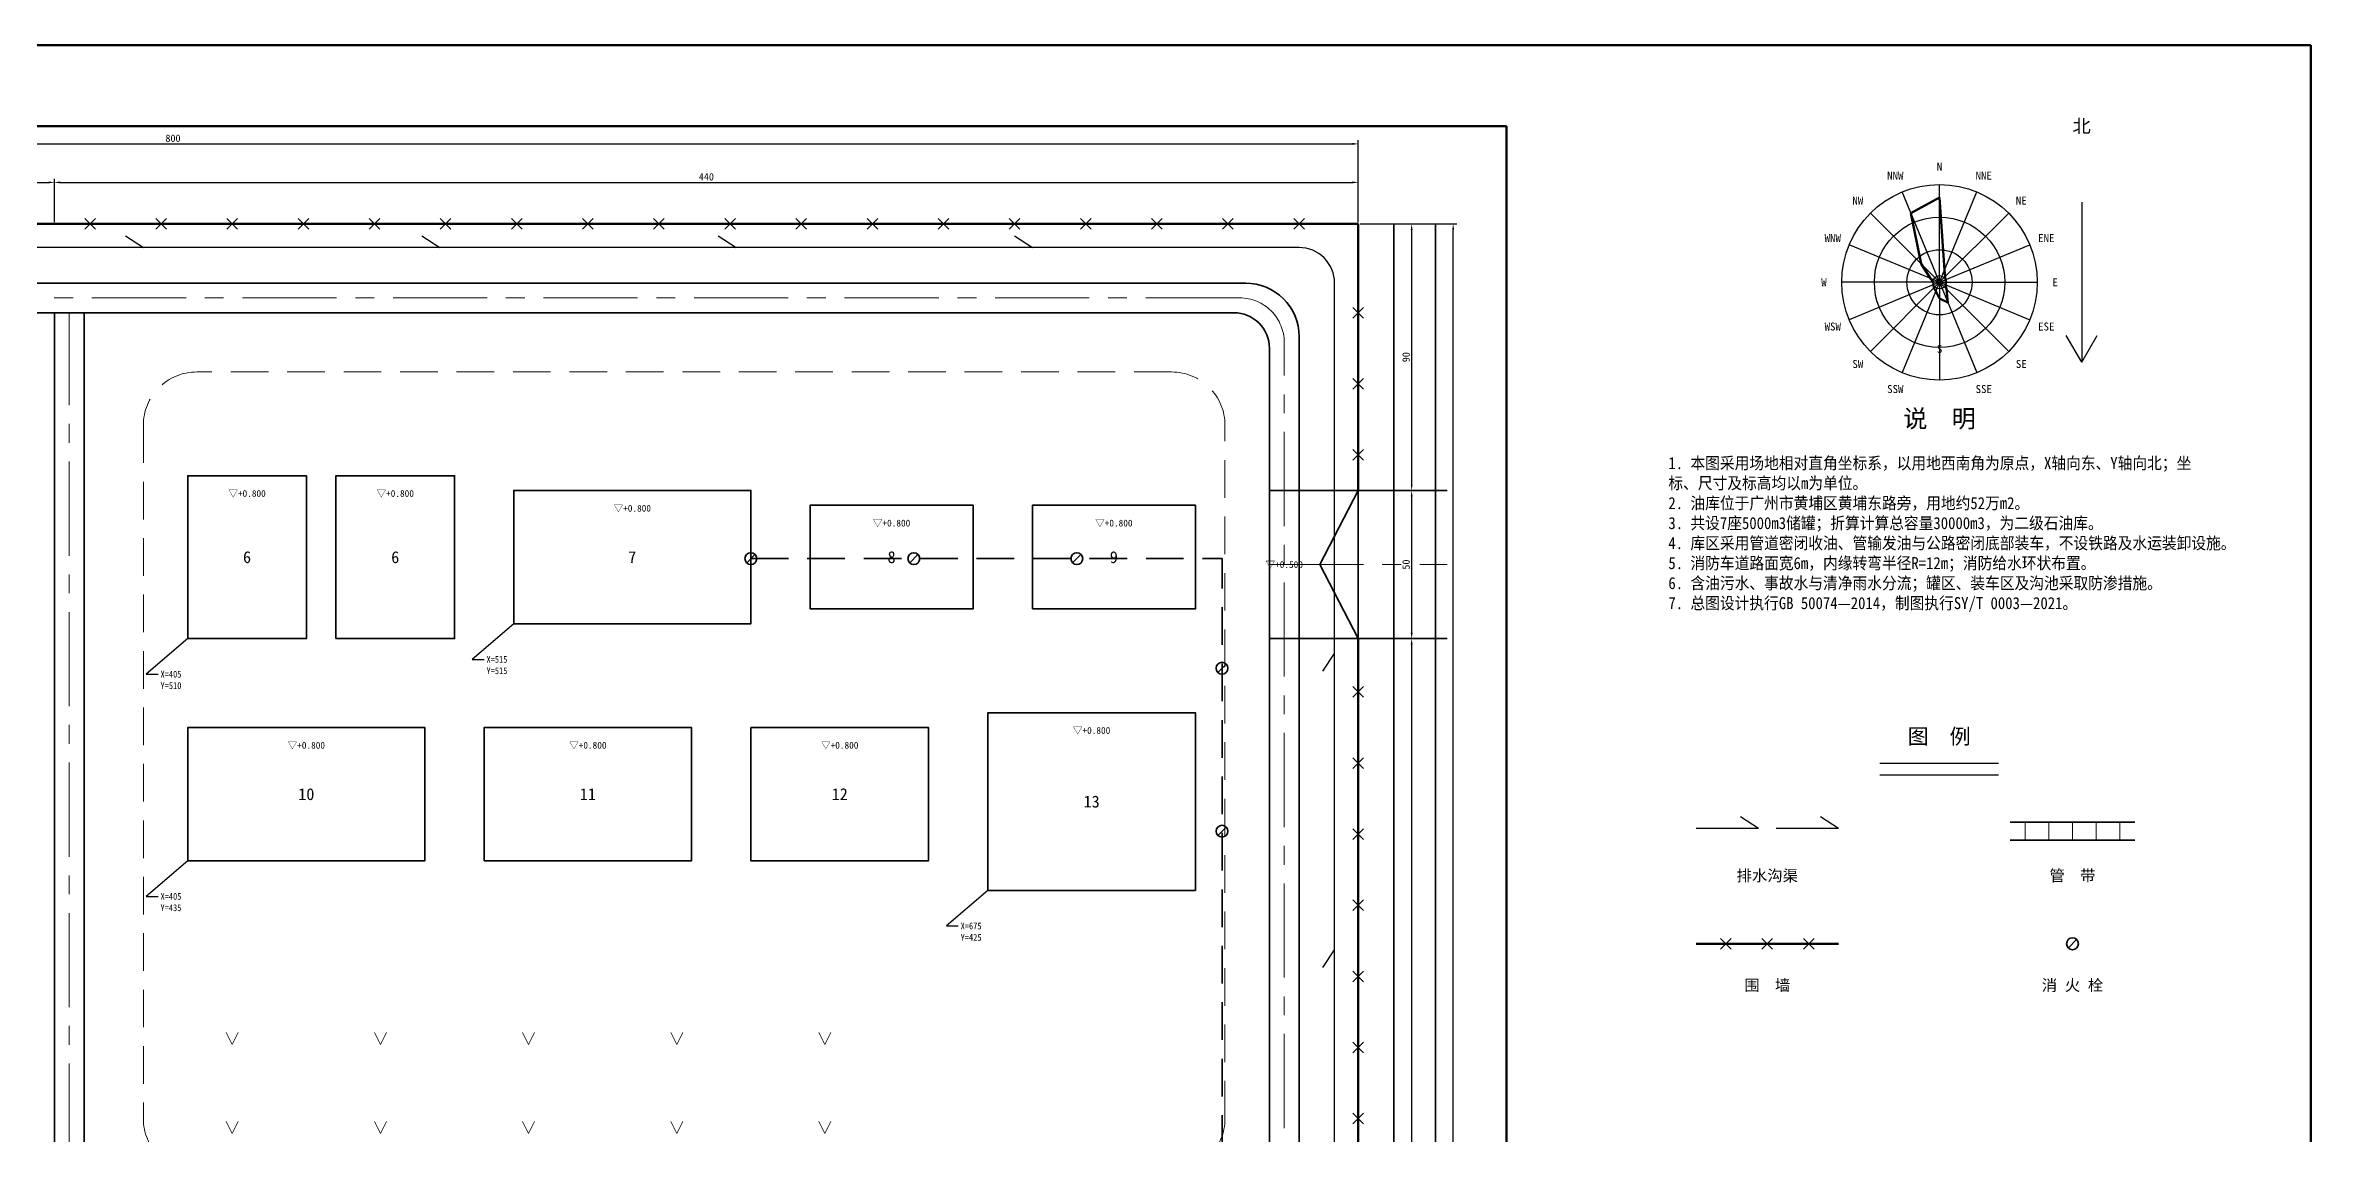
# Model space of a CAD drawing. Header units: millimetres. Extents: x -100 to 1121, y -82 to 755.
# Drawn here: x 357 to 1121, y 388 to 755 of the extents above; entities that cross this region are included whole.
import ezdxf
from ezdxf import colors
from ezdxf.entities.mleader import LeaderData, LeaderLine
from ezdxf.enums import TextEntityAlignment as Align
from ezdxf.math import Vec2, Vec3

# ---------------------------------------------------------------- set-up
doc = ezdxf.new("R2010")
doc.units = ezdxf.units.MM
doc.linetypes.add('CENTER', pattern=[50.8, 31.75, -6.35, 6.35, -6.35])
doc.linetypes.add('DASHED', pattern=[19.05, 12.7, -6.35])
for name, color, linetype, lineweight in [('01-用地红线', 8, 'Continuous', 35), ('02-围墙', 1, 'Continuous', 50), ('03-道路', 8, 'Continuous', 35), ('06-建构筑物', 7, 'Continuous', 35), ('07-管带', 6, 'Continuous', 35), ('08-消防管网', 5, 'DASHED', 35), ('09-排水沟', 4, 'Continuous', 25), ('10-文字', 7, 'Continuous', 18), ('11-尺寸', 7, 'Continuous', 18), ('12-风向图', 6, 'Continuous', 25), ('13-中心线', 8, 'CENTER', 18), ('13-图框', 7, 'Continuous', 50), ('14-分区界线', 8, 'DASHED', 18), ('15-消防设施', 1, 'Continuous', 35), ('16-绿化', 3, 'Continuous', 18), ('20-坐标标注', 7, 'Continuous', 18)]:
    doc.layers.add(name, color=color, linetype=linetype, lineweight=lineweight)
doc.styles.add('QVTU-宋体', font='', dxfattribs={"width": 0.9})
doc.styles.add('QVTU-黑体', font='simhei.ttf', dxfattribs={"width": 0.95})
doc.styles.get("Standard").update_dxf_attribs({"font": ''})
doc.styles.get('QVTU-宋体').set_extended_font_data('SimSun')
doc.styles.get('Standard').set_extended_font_data('SimSun')
doc.dimstyles.new('ISO-25', dxfattribs={"dimtxt": 2.5, "dimasz": 2.5, "dimexe": 1.25, "dimexo": 0.625, "dimtad": 1, "dimtxsty": 'Standard', "dimcen": 2.5, "dimadec": 0, "dimazin": 0, "dimtfac": 1, "dimtmove": 0, "dimatfit": 3, "dimfxl": 1, "dimarcsym": 0})

# ---------------------------------------------------------------- blocks, each defined once
blk = doc.blocks.new('_None')
blk = doc.blocks.new('*D23')
at = {"layer": '11-尺寸', "color": 0, "lineweight": -2, "transparency": 16777216}
for p, q in [((0, 695.62), (0, 710.25)), ((2, 709), (358, 709)), ((360, 695.62), (360, 710.25))]:
    blk.add_line(p, q, dxfattribs=at)
at = {"layer": '11-尺寸', "color": 0, "transparency": 16777216}
for points in [[(2, 709.33), (2, 708.67), (0, 709)], [(358, 709.33), (358, 708.67), (360, 709)]]:
    blk.add_solid(points, dxfattribs=at)
at = {"layer": 'Defpoints', "color": 0, "transparency": 16777216}
for p in [(360, 709), (0, 695), (360, 695)]:
    blk.add_point(p, dxfattribs=at)
at = {"layer": '11-尺寸', "color": 0, "transparency": 16777216, "insert": (180, 710.88), "char_height": 2.5, "attachment_point": 5}
blk.add_mtext('360', dxfattribs=at)
blk = doc.blocks.new('*D24')
at = {"layer": '11-尺寸', "color": 0, "lineweight": -2, "transparency": 16777216}
for p, q in [((360, 695.62), (360, 710.25)), ((362, 709), (798, 709)), ((800, 695.62), (800, 710.25))]:
    blk.add_line(p, q, dxfattribs=at)
at = {"layer": '11-尺寸', "color": 0, "transparency": 16777216}
for points in [[(362, 709.33), (362, 708.67), (360, 709)], [(798, 709.33), (798, 708.67), (800, 709)]]:
    blk.add_solid(points, dxfattribs=at)
at = {"layer": 'Defpoints', "color": 0, "transparency": 16777216}
for p in [(800, 709), (360, 695), (800, 695)]:
    blk.add_point(p, dxfattribs=at)
at = {"layer": '11-尺寸', "color": 0, "transparency": 16777216, "insert": (580, 710.88), "char_height": 2.5, "attachment_point": 5}
blk.add_mtext('440', dxfattribs=at)
blk = doc.blocks.new('*D25')
at = {"layer": '11-尺寸', "color": 0, "lineweight": -2, "transparency": 16777216}
for p, q in [((0, 695.62), (0, 723.25)), ((2, 722), (798, 722)), ((800, 695.62), (800, 723.25))]:
    blk.add_line(p, q, dxfattribs=at)
at = {"layer": '11-尺寸', "color": 0, "transparency": 16777216}
for points in [[(2, 722.33), (2, 721.67), (0, 722)], [(798, 722.33), (798, 721.67), (800, 722)]]:
    blk.add_solid(points, dxfattribs=at)
at = {"layer": 'Defpoints', "color": 0, "transparency": 16777216}
for p in [(800, 722), (0, 695), (800, 695)]:
    blk.add_point(p, dxfattribs=at)
at = {"layer": '11-尺寸', "color": 0, "transparency": 16777216, "insert": (400, 723.88), "char_height": 2.5, "attachment_point": 5}
blk.add_mtext('800', dxfattribs=at)
blk = doc.blocks.new('*D26')
at = {"layer": '11-尺寸', "color": 0, "lineweight": -2, "transparency": 16777216}
for p, q in [((800.62, 555), (819.25, 555)), ((818, 47), (818, 553)), ((800.62, 45), (819.25, 45))]:
    blk.add_line(p, q, dxfattribs=at)
at = {"layer": '11-尺寸', "color": 0, "transparency": 16777216}
for points in [[(817.67, 553), (818.33, 553), (818, 555)], [(817.67, 47), (818.33, 47), (818, 45)]]:
    blk.add_solid(points, dxfattribs=at)
at = {"layer": 'Defpoints', "color": 0, "transparency": 16777216}
for p in [(800, 555), (818, 555), (800, 45)]:
    blk.add_point(p, dxfattribs=at)
at = {"layer": '11-尺寸', "color": 0, "transparency": 16777216, "insert": (816.12, 300), "char_height": 2.5, "attachment_point": 5, "rotation": 90}
blk.add_mtext('510', dxfattribs=at)
blk = doc.blocks.new('*D27')
at = {"layer": '11-尺寸', "color": 0, "lineweight": -2, "transparency": 16777216}
for p, q in [((800.62, 605), (819.25, 605)), ((818, 557), (818, 603)), ((800.62, 555), (819.25, 555))]:
    blk.add_line(p, q, dxfattribs=at)
at = {"layer": '11-尺寸', "color": 0, "transparency": 16777216}
for points in [[(817.67, 603), (818.33, 603), (818, 605)], [(817.67, 557), (818.33, 557), (818, 555)]]:
    blk.add_solid(points, dxfattribs=at)
at = {"layer": 'Defpoints', "color": 0, "transparency": 16777216}
for p in [(800, 605), (818, 605), (800, 555)]:
    blk.add_point(p, dxfattribs=at)
at = {"layer": '11-尺寸', "color": 0, "transparency": 16777216, "insert": (816.12, 580), "char_height": 2.5, "attachment_point": 5, "rotation": 90}
blk.add_mtext('50', dxfattribs=at)
blk = doc.blocks.new('*D28')
at = {"layer": '11-尺寸', "color": 0, "lineweight": -2, "transparency": 16777216}
for p, q in [((800.62, 695), (819.25, 695)), ((818, 607), (818, 693)), ((800.62, 605), (819.25, 605))]:
    blk.add_line(p, q, dxfattribs=at)
at = {"layer": '11-尺寸', "color": 0, "transparency": 16777216}
for points in [[(817.67, 693), (818.33, 693), (818, 695)], [(817.67, 607), (818.33, 607), (818, 605)]]:
    blk.add_solid(points, dxfattribs=at)
at = {"layer": 'Defpoints', "color": 0, "transparency": 16777216}
for p in [(800, 695), (818, 695), (800, 605)]:
    blk.add_point(p, dxfattribs=at)
at = {"layer": '11-尺寸', "color": 0, "transparency": 16777216, "insert": (816.12, 650), "char_height": 2.5, "attachment_point": 5, "rotation": 90}
blk.add_mtext('90', dxfattribs=at)
blk = doc.blocks.new('*D29')
at = {"layer": '11-尺寸', "color": 0, "lineweight": -2, "transparency": 16777216}
for p, q in [((800.62, 695), (833.25, 695)), ((832, 47), (832, 693)), ((800.62, 45), (833.25, 45))]:
    blk.add_line(p, q, dxfattribs=at)
at = {"layer": '11-尺寸', "color": 0, "transparency": 16777216}
for points in [[(831.67, 693), (832.33, 693), (832, 695)], [(831.67, 47), (832.33, 47), (832, 45)]]:
    blk.add_solid(points, dxfattribs=at)
at = {"layer": 'Defpoints', "color": 0, "transparency": 16777216}
for p in [(800, 695), (832, 695), (800, 45)]:
    blk.add_point(p, dxfattribs=at)
at = {"layer": '11-尺寸', "color": 0, "transparency": 16777216, "insert": (830.12, 370), "char_height": 2.5, "attachment_point": 5, "rotation": 90}
blk.add_mtext('650', dxfattribs=at)

msp = doc.modelspace()

# ---------------------------------------------------------------- linework, layer by layer
at = {"layer": '01-用地红线', "lineweight": 35}
msp.add_lwpolyline([(0, 45), (800, 45), (800, 695), (0, 695)], close=True, dxfattribs=at)
at = {"layer": '02-围墙', "lineweight": 25}
for p, q in [((370.2, 693.2), (373.8, 696.8)), ((370.2, 696.8), (373.8, 693.2)), ((394.2, 693.2), (397.8, 696.8)), ((394.2, 696.8), (397.8, 693.2)), ((418.2, 693.2), (421.8, 696.8)), ((418.2, 696.8), (421.8, 693.2)), ((442.2, 693.2), (445.8, 696.8)), ((442.2, 696.8), (445.8, 693.2)), ((466.2, 693.2), (469.8, 696.8)), ((466.2, 696.8), (469.8, 693.2)), ((490.2, 693.2), (493.8, 696.8)), ((490.2, 696.8), (493.8, 693.2)), ((514.2, 693.2), (517.8, 696.8)), ((514.2, 696.8), (517.8, 693.2)), ((538.2, 693.2), (541.8, 696.8)), ((538.2, 696.8), (541.8, 693.2)), ((562.2, 693.2), (565.8, 696.8)), ((562.2, 696.8), (565.8, 693.2)), ((586.2, 693.2), (589.8, 696.8)), ((586.2, 696.8), (589.8, 693.2)), ((610.2, 693.2), (613.8, 696.8)), ((610.2, 696.8), (613.8, 693.2)), ((634.2, 693.2), (637.8, 696.8)), ((634.2, 696.8), (637.8, 693.2)), ((658.2, 693.2), (661.8, 696.8)), ((658.2, 696.8), (661.8, 693.2)), ((682.2, 693.2), (685.8, 696.8)), ((682.2, 696.8), (685.8, 693.2)), ((706.2, 693.2), (709.8, 696.8)), ((706.2, 696.8), (709.8, 693.2)), ((730.2, 693.2), (733.8, 696.8)), ((730.2, 696.8), (733.8, 693.2)), ((754.2, 693.2), (757.8, 696.8)), ((754.2, 696.8), (757.8, 693.2)), ((778.2, 693.2), (781.8, 696.8)), ((778.2, 696.8), (781.8, 693.2)), ((798.2, 663.2), (801.8, 666.8)), ((798.2, 666.8), (801.8, 663.2)), ((798.2, 639.2), (801.8, 642.8)), ((798.2, 642.8), (801.8, 639.2)), ((798.2, 615.2), (801.8, 618.8)), ((798.2, 618.8), (801.8, 615.2)), ((798.2, 535.2), (801.8, 538.8)), ((798.2, 538.8), (801.8, 535.2)), ((798.2, 511.2), (801.8, 514.8)), ((798.2, 514.8), (801.8, 511.2)), ((798.2, 487.2), (801.8, 490.8)), ((798.2, 490.8), (801.8, 487.2)), ((798.2, 463.2), (801.8, 466.8)), ((798.2, 466.8), (801.8, 463.2)), ((922.2, 450.2), (925.8, 453.8)), ((922.2, 453.8), (925.8, 450.2)), ((936.2, 450.2), (939.8, 453.8)), ((936.2, 453.8), (939.8, 450.2)), ((950.2, 450.2), (953.8, 453.8)), ((950.2, 453.8), (953.8, 450.2)), ((798.2, 439.2), (801.8, 442.8)), ((798.2, 442.8), (801.8, 439.2)), ((798.2, 415.2), (801.8, 418.8)), ((798.2, 418.8), (801.8, 415.2)), ((798.2, 391.2), (801.8, 394.8)), ((798.2, 394.8), (801.8, 391.2))]:
    msp.add_line(p, q, dxfattribs=at)
at = {"layer": '02-围墙', "lineweight": 50}
for p, q in [((800, 695), (0, 695)), ((800, 605), (800, 695)), ((800, 45), (800, 555)), ((914, 452), (962, 452))]:
    msp.add_line(p, q, dxfattribs=at)
at = {"layer": '02-围墙', "lineweight": 35}
for p in [(800, 605), (800, 555)]:
    msp.add_line(p, (787, 580), dxfattribs=at)
at = {"layer": '03-道路', "lineweight": 35}
for p, q in [((812, 45), (812, 695)), ((826, 45), (826, 695)), ((360, 75), (360, 665)), ((370, 75), (370, 665)), ((770, 605), (830, 605)), ((770, 555), (830, 555))]:
    msp.add_line(p, q, dxfattribs=at)
for points in [[(38, 65), (762, 65, 0.4142136), (780, 83), (780, 657, 0.4142136), (762, 675), (38, 675, 0.4142136), (20, 657), (20, 83, 0.4142136)], [(42, 75), (758, 75, 0.4142136), (770, 87), (770, 653, 0.4142136), (758, 665), (42, 665, 0.4142136), (30, 653), (30, 87, 0.4142136)]]:
    msp.add_lwpolyline(points, format="xyb", close=True, dxfattribs=at)
at = {"layer": '06-建构筑物', "lineweight": 35}
for points in [[(405, 555), (445, 555), (445, 610), (405, 610)], [(455, 555), (495, 555), (495, 610), (455, 610)], [(515, 560), (595, 560), (595, 605), (515, 605)], [(615, 565), (670, 565), (670, 600), (615, 600)], [(690, 565), (745, 565), (745, 600), (690, 600)], [(675, 470), (745, 470), (745, 530), (675, 530)], [(405, 480), (485, 480), (485, 525), (405, 525)], [(505, 480), (575, 480), (575, 525), (505, 525)], [(595, 480), (655, 480), (655, 525), (595, 525)]]:
    msp.add_lwpolyline(points, close=True, dxfattribs=at)
at = {"layer": '07-管带', "lineweight": 35}
for p, q in [((1020, 493), (1062, 493)), ((1020, 487), (1062, 487))]:
    msp.add_line(p, q, dxfattribs=at)
at = {"layer": '07-管带', "lineweight": 18}
for p, q in [((1025, 487), (1025, 493)), ((1033, 487), (1033, 493)), ((1041, 487), (1041, 493)), ((1049, 487), (1049, 493)), ((1057, 487), (1057, 493))]:
    msp.add_line(p, q, dxfattribs=at)
at = {"layer": '08-消防管网', "lineweight": 35}
for p in [(595, 582), (754, 210)]:
    msp.add_line(p, (754, 582), dxfattribs=at)
at = {"layer": '09-排水沟', "lineweight": 25}
for p, q in [((384, 691), (390, 687)), ((484, 691), (490, 687)), ((584, 691), (590, 687)), ((684, 691), (690, 687)), ((788, 544), (792, 550)), ((914, 491), (935, 491)), ((929, 495), (935, 491)), ((941, 491), (962, 491)), ((956, 495), (962, 491)), ((788, 444), (792, 450))]:
    msp.add_line(p, q, dxfattribs=at)
msp.add_lwpolyline([(20, 53), (780, 53, 0.4142136), (792, 65), (792, 675, 0.4142136), (780, 687), (20, 687, 0.4142136), (8, 675), (8, 65, 0.4142136)], format="xyb", close=True, dxfattribs=at)
at = {"layer": '10-文字'}
msp.add_line((1108.628, 755.276), (-100.372, 755.276), dxfattribs=at)
at = {"layer": '10-文字', "lineweight": 25}
for p, q in [((976, 513), (1016, 513)), ((976, 509), (1016, 509))]:
    msp.add_line(p, q, dxfattribs=at)
at = {"layer": '12-风向图'}
for p, q in [((996.128, 675.276), (983.5, 705.764)), ((996.128, 675.276), (996.128, 708.276)), ((996.128, 675.276), (1008.757, 705.764)), ((996.128, 675.276), (972.794, 698.61)), ((996.128, 675.276), (1019.463, 698.61)), ((1044.128, 702.276), (1044.128, 648.276)), ((996.128, 675.276), (965.64, 687.904)), ((996.128, 675.276), (1026.617, 687.904)), ((996.128, 675.276), (963.128, 675.276)), ((996.128, 675.276), (965.64, 662.647)), ((996.128, 675.276), (972.794, 651.941)), ((996.128, 675.276), (983.5, 644.788)), ((996.128, 675.276), (996.128, 642.276)), ((996.128, 675.276), (1008.757, 644.788)), ((996.128, 675.276), (1019.463, 651.941)), ((996.128, 675.276), (1026.617, 662.647)), ((996.128, 675.276), (1029.128, 675.276)), ((1044.128, 648.276), (1038.878, 657.276)), ((1044.128, 648.276), (1049.378, 657.276))]:
    msp.add_line(p, q, dxfattribs=at)
at = {"layer": '12-风向图', "lineweight": 50}
for p, q in [((986.447, 698.65), (996.128, 703.876)), ((996.128, 703.876), (997.812, 679.341)), ((989.906, 681.498), (986.447, 698.65)), ((993.08, 676.539), (989.906, 681.498)), ((993.928, 675.276), (993.08, 676.539)), ((994.096, 674.434), (993.928, 675.276)), ((994.184, 673.331), (994.096, 674.434)), ((994.866, 672.227), (994.184, 673.331)), ((997.812, 679.341), (998.073, 677.22)), ((998.073, 677.22), (998.161, 676.118)), ((998.161, 676.118), (998.328, 675.276)), ((998.328, 675.276), (998.161, 674.434)), ((998.161, 674.434), (998.462, 672.942)), ((998.462, 672.942), (998.949, 668.467)), ((996.128, 669.776), (994.866, 672.227)), ((998.949, 668.467), (996.128, 669.776))]:
    msp.add_line(p, q, dxfattribs=at)
at = {"layer": '12-风向图'}
for radius in [33, 22, 11, 2.25]:
    msp.add_circle((996.128, 675.276), radius, dxfattribs=at)
at = {"layer": '13-中心线', "lineweight": 18}
for p, q in [((365, 75), (365, 665)), ((770, 580), (830, 580))]:
    msp.add_line(p, q, dxfattribs=at)
msp.add_lwpolyline([(40, 70), (760, 70, 0.4142136), (775, 85), (775, 655, 0.4142136), (760, 670), (40, 670, 0.4142136), (25, 655), (25, 85, 0.4142136)], format="xyb", close=True, dxfattribs=at)
at = {"layer": '13-图框', "lineweight": 70}
for p, q in [((1121.379, 755.276), (-100.372, 755.276)), ((1121.379, -81.724), (1121.379, 755.276))]:
    msp.add_line(p, q, dxfattribs=at)
at = {"layer": '13-图框', "lineweight": 50}
for p, q in [((850, 728), (-40, 728)), ((850, 5), (850, 728))]:
    msp.add_line(p, q, dxfattribs=at)
at = {"layer": '14-分区界线', "lineweight": 18}
msp.add_lwpolyline([(408, 375), (737, 375, 0.4142136), (755, 393), (755, 627, 0.4142136), (737, 645), (408, 645, 0.4142136), (390, 627), (390, 393, 0.4142136)], format="xyb", close=True, dxfattribs=at)
at = {"layer": '15-消防设施', "lineweight": 35}
for p, q in [((593.6, 580.6), (596.4, 583.4)), ((648.6, 580.6), (651.4, 583.4)), ((703.6, 580.6), (706.4, 583.4)), ((752.6, 543.6), (755.4, 546.4)), ((752.6, 488.6), (755.4, 491.4)), ((1039.6, 450.6), (1042.4, 453.4))]:
    msp.add_line(p, q, dxfattribs=at)
for centre in [(595, 582), (650, 582), (705, 582), (754, 545), (754, 490), (1041, 452)]:
    msp.add_circle(centre, 2, dxfattribs=at)
at = {"layer": '16-绿化', "lineweight": 18}
for p, q in [((418, 422), (420, 418)), ((420, 418), (422, 422)), ((468, 422), (470, 418)), ((470, 418), (472, 422)), ((518, 422), (520, 418)), ((520, 418), (522, 422)), ((568, 422), (570, 418)), ((570, 418), (572, 422)), ((618, 422), (620, 418)), ((620, 418), (622, 422)), ((418, 392), (420, 388)), ((420, 388), (422, 392)), ((468, 392), (470, 388)), ((470, 388), (472, 392)), ((518, 392), (520, 388)), ((520, 388), (522, 392)), ((568, 392), (570, 388)), ((570, 388), (572, 392)), ((618, 392), (620, 388)), ((620, 388), (622, 392))]:
    msp.add_line(p, q, dxfattribs=at)

# ---------------------------------------------------------------- texts
at = {"layer": '10-文字'}
for s, height, style, p in [('北', 4.5, 'QVTU-宋体', (1044.1, 728)), ('说  明', 6, 'QVTU-黑体', (996.128, 629.276)), ('▽+0.800', 2.3, 'QVTU-宋体', (425, 604)), ('▽+0.800', 2.3, 'QVTU-宋体', (475, 604)), ('▽+0.800', 2.3, 'QVTU-宋体', (555, 599)), ('▽+0.800', 2.3, 'QVTU-宋体', (642.5, 594)), ('▽+0.800', 2.3, 'QVTU-宋体', (717.5, 594)), ('6', 4, 'QVTU-宋体', (425, 582.5)), ('6', 4, 'QVTU-宋体', (475, 582.5)), ('7', 4, 'QVTU-宋体', (555, 582.5)), ('8', 4, 'QVTU-宋体', (642.5, 582.5)), ('9', 4, 'QVTU-宋体', (717.5, 582.5)), ('▽+0.500', 2.3, 'QVTU-宋体', (775, 580)), ('▽+0.800', 2.3, 'QVTU-宋体', (445, 519)), ('▽+0.800', 2.3, 'QVTU-宋体', (540, 519)), ('▽+0.800', 2.3, 'QVTU-宋体', (625, 519)), ('▽+0.800', 2.3, 'QVTU-宋体', (710, 524)), ('图  例', 5.2, 'QVTU-黑体', (996, 522)), ('10', 4, 'QVTU-宋体', (445, 502.5)), ('11', 4, 'QVTU-宋体', (540, 502.5)), ('12', 4, 'QVTU-宋体', (625, 502.5)), ('13', 4, 'QVTU-宋体', (710, 500)), ('排水沟渠', 3.8, 'QVTU-宋体', (938, 475)), ('管  带', 3.8, 'QVTU-宋体', (1041, 475)), ('围  墙', 3.8, 'QVTU-宋体', (938, 438)), ('消 火 栓', 3.8, 'QVTU-宋体', (1041, 438))]:
    msp.add_text(s, height=height, dxfattribs=dict(at, style=style)).set_placement(p, align=Align.MIDDLE_CENTER)
at = {"layer": '10-文字', "insert": (904.628, 616.276), "char_height": 4.05, "width": 183, "attachment_point": 1, "style": 'QVTU-宋体'}
msp.add_mtext('1. 本图采用场地相对直角坐标系，以用地西南角为原点，X轴向东、Y轴向北；坐标、尺寸及标高均以m为单位。\\P2. 油库位于广州市黄埔区黄埔东路旁，用地约52万m2。\\P3. 共设7座5000m3储罐；折算计算总容量30000m3，为二级石油库。\\P4. 库区采用管道密闭收油、管输发油与公路密闭底部装车，不设铁路及水运装卸设施。\\P5. 消防车道路面宽6m，内缘转弯半径R=12m；消防给水环状布置。\\P6. 含油污水、事故水与清净雨水分流；罐区、装车区及沟池采取防渗措施。\\P7. 总图设计执行GB 50074—2014，制图执行SY/T 0003—2021。', dxfattribs=at)
at = {"layer": '12-风向图', "style": 'QVTU-宋体'}
for s, p in [('NNW', (981.204, 711.307)), ('N', (996.128, 714.276)), ('NNE', (1011.053, 711.307)), ('NW', (968.551, 702.853)), ('NE', (1023.706, 702.853)), ('WNW', (960.097, 690.2)), ('ENE', (1032.16, 690.2)), ('W', (957.128, 675.276)), ('E', (1035.128, 675.276)), ('WSW', (960.097, 660.351)), ('ESE', (1032.16, 660.351)), ('S', (996.128, 652.776)), ('SW', (968.551, 647.699)), ('SE', (1023.706, 647.699)), ('SSW', (981.204, 639.245)), ('SSE', (1011.053, 639.245))]:
    msp.add_text(s, height=2.7, dxfattribs=at).set_placement(p, align=Align.MIDDLE_CENTER)

# ---------------------------------------------------------------- dimensions: what is measured, and where the dimension line sits
at = {"layer": '11-尺寸'}
for p1, p2, distance, picture, middle in [((0, 695), (800, 695), 27, '*D25', (400, 723.875)), ((0, 695), (360, 695), 14, '*D23', (180, 710.875)), ((360, 695), (800, 695), 14, '*D24', (580, 710.875)), ((800, 605), (800, 695), -18, '*D28', (816.125, 650)), ((800, 45), (800, 695), -32, '*D29', (830.125, 370)), ((800, 555), (800, 605), -18, '*D27', (816.125, 580)), ((800, 45), (800, 555), -18, '*D26', (816.125, 300))]:
    dim = msp.add_aligned_dim(p1=p1, p2=p2, distance=distance, dimstyle='ISO-25', override={"dimtxt": 2.5, "dimasz": 2}, dxfattribs=at)
    dim.commit()
    dim.dimension.update_dxf_attribs({"geometry": picture, "text_midpoint": middle})

# ---------------------------------------------------------------- leaders
at = {"layer": '20-坐标标注'}
ml = msp.add_multileader_mtext('Standard', dxfattribs=at)
ml.set_content('X=515\\PY=515', color=256, style='QVTU-宋体')
ml.set_leader_properties()
ml.set_arrow_properties(name='NONE')
ml.build(insert=Vec2(0, 0))
ml.multileader.update_dxf_attribs({"dogleg_length": 4, "arrow_head_size": 0})
ctx = ml.context
ctx.base_point, ctx.char_height, ctx.arrow_head_size, ctx.landing_gap_size = Vec3(505, 548), 2.3, 0, 0.8
notes = []
notes.append((ctx, [(0, (1, 1, 0), (501, 548), (1, 0), 4, [(0, [(515, 560)], 0, [])])]))
ctx.mtext.insert, ctx.mtext.flow_direction = Vec3(505.8, 549.15), 5
ml = msp.add_multileader_mtext('Standard', dxfattribs=at)
ml.set_content('X=405\\PY=510', color=256, style='QVTU-宋体')
ml.set_leader_properties()
ml.set_arrow_properties(name='NONE')
ml.build(insert=Vec2(0, 0))
ml.multileader.update_dxf_attribs({"dogleg_length": 4, "arrow_head_size": 0})
ctx = ml.context
ctx.base_point, ctx.char_height, ctx.arrow_head_size, ctx.landing_gap_size = Vec3(395, 543), 2.3, 0, 0.8
notes.append((ctx, [(0, (1, 1, 0), (391, 543), (1, 0), 4, [(0, [(405, 555)], 0, [])])]))
ctx.mtext.insert, ctx.mtext.flow_direction = Vec3(395.8, 544.15), 5
ml = msp.add_multileader_mtext('Standard', dxfattribs=at)
ml.set_content('X=405\\PY=435', color=256, style='QVTU-宋体')
ml.set_leader_properties()
ml.set_arrow_properties(name='NONE')
ml.build(insert=Vec2(0, 0))
ml.multileader.update_dxf_attribs({"dogleg_length": 4, "arrow_head_size": 0})
ctx = ml.context
ctx.base_point, ctx.char_height, ctx.arrow_head_size, ctx.landing_gap_size = Vec3(395, 468), 2.3, 0, 0.8
notes.append((ctx, [(0, (1, 1, 0), (391, 468), (1, 0), 4, [(0, [(405, 480)], 0, [])])]))
ctx.mtext.insert, ctx.mtext.flow_direction = Vec3(395.8, 469.15), 5
ml = msp.add_multileader_mtext('Standard', dxfattribs=at)
ml.set_content('X=675\\PY=425', color=256, style='QVTU-宋体')
ml.set_leader_properties()
ml.set_arrow_properties(name='NONE')
ml.build(insert=Vec2(0, 0))
ml.multileader.update_dxf_attribs({"dogleg_length": 4, "arrow_head_size": 0})
ctx = ml.context
ctx.base_point, ctx.char_height, ctx.arrow_head_size, ctx.landing_gap_size = Vec3(665, 458), 2.3, 0, 0.8
notes.append((ctx, [(0, (1, 1, 0), (661, 458), (1, 0), 4, [(0, [(675, 470)], 0, [])])]))
ctx.mtext.insert, ctx.mtext.flow_direction = Vec3(665.8, 459.15), 5
for ctx, leaders in notes:
    for number, flags, end, landing, length, lines in leaders:
        leader = LeaderData()
        leader.index, (leader.has_last_leader_line, leader.has_dogleg_vector, leader.attachment_direction) = number, flags
        leader.last_leader_point, leader.dogleg_vector, leader.dogleg_length = Vec3(end), Vec3(landing), length
        for number, points, colour, breaks in lines:
            line = LeaderLine()
            line.index, line.vertices, line.color, line.breaks = number, Vec3.list(points), colors.encode_raw_color(colour), breaks
            leader.lines.append(line)
        ctx.leaders.append(leader)

doc.saveas('drawing.dxf')
